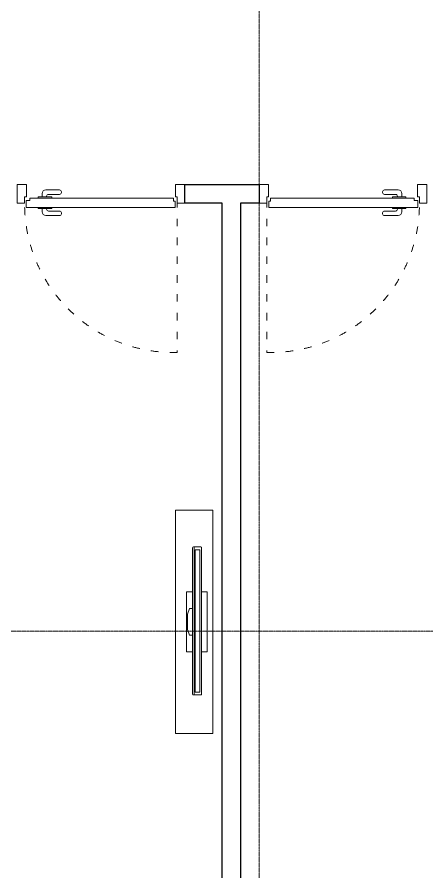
# Model space of a CAD drawing. Header units: millimetres. Extents: x 220309 to 250673, y 235861 to 255830.
# Drawn here: x 231799 to 233999, y 239903 to 244498 of the extents above; entities that cross this region are included whole.
import ezdxf

# ---------------------------------------------------------------- set-up
doc = ezdxf.new("R2010")
doc.units = ezdxf.units.MM
doc.linetypes.add('ACAD_ISO03W100', pattern=[30, 12, -18])
doc.linetypes.add('DASHDOTX2', pattern=[2, 1, -0.5, 0, -0.5])
for name, color, linetype, lineweight in [('Axes', 40, 'DASHDOTX2', 9), ('Door', 59, 'Continuous', 9), ('furniture', 46, 'Continuous', 9), ('Wall', 5, 'Continuous', 30)]:
    doc.layers.add(name, color=color, linetype=linetype, lineweight=lineweight)

# ---------------------------------------------------------------- blocks, each defined once
blk = doc.blocks.new('q1')
at = {"layer": 'Door', "lineweight": 9}
for p, q in [((-680.9, 70), (-680.9, 86)), ((-663.1, 103.7), (-597.4, 103.7)), ((-597.4, 82.4), (-650.7, 82.4)), ((-588.5, 94.9), (-588.5, 91.3)), ((-45.3, 64.6), (-756.7, 64.6)), ((-756.7, 64.6), (-756.7, 31.8)), ((-699.8, 64.8), (-699.8, 70)), ((-699.8, 70), (-635.1, 70)), ((-659.6, 73.6), (-659.6, 70)), ((-635.1, 70), (-635.1, 64.8)), ((-45.3, 64.6), (-45.3, 34.3)), ((-756.7, 31.8), (-738.9, 31.8)), ((-738.9, 31.8), (-738.9, 20.2)), ((-54.2, 20.2), (-738.9, 20.2)), ((-699.8, 14), (-699.8, 20.2)), ((-635.1, 14), (-699.8, 14)), ((-680.9, 14), (-680.9, -1.1)), ((-659.6, 11.4), (-659.6, 14)), ((-597.4, 2.5), (-650.7, 2.5)), ((-635.1, 20.1), (-635.1, 14)), ((-45.3, 34.3), (-54.2, 34.3)), ((-54.2, 34.3), (-54.2, 20.2)), ((-663.1, -18.8), (-597.4, -18.8)), ((-588.5, -9.9), (-588.5, -6.4))]:
    blk.add_line(p, q, dxfattribs=at)
at = {"layer": 'Door', "linetype": 'ACAD_ISO03W100', "lineweight": 9, "ltscale": 3}
blk.add_lwpolyline([(-35.6, 29), (-35.6, 757.9)], dxfattribs=at)
at = {"layer": 'Door', "lineweight": 9}
for points in [[(-800, 44.4), (-764.4, 44.4), (-764.4, 13.6), (-755.6, 13.6), (-755.6, -44.4), (-800, -44.4)], [(0, 44.4), (-35.6, 44.4), (-35.6, 13.6), (-44.4, 13.6), (-44.4, -44.4), (0, -44.4)]]:
    blk.add_lwpolyline(points, close=True, dxfattribs=at)
at = {"layer": 'Door', "linetype": 'ACAD_ISO03W100', "lineweight": 9, "ltscale": 3}
blk.add_arc((-53.3, 47), 711.1, 88.5671, 180.2072, dxfattribs=at)
at = {"layer": 'Door', "lineweight": 9}
for centre, radius, start, end in [((-663.1, 86), 17.8, 90, 180), ((-650.7, 73.6), 8.89, 90, 180), ((-597.4, 94.9), 8.89, 0, 90), ((-597.4, 91.3), 8.89, 270, 0), ((-650.7, 11.4), 8.89, 180, 270), ((-597.4, -6.4), 8.89, 0, 90), ((-663.1, -1.1), 17.8, 180, 270), ((-597.4, -9.9), 8.89, 270, 0)]:
    blk.add_arc(centre, radius, start, end, dxfattribs=at)
blk = doc.blocks.new('1156')
at = {"color": 0}
for p, q in [((196.1, 609.4), (196.1, 989.2)), ((208.2, 993.6), (200.5, 993.6)), ((203.8, 363.3), (203.8, 989.2)), ((208.2, 993.6), (240.2, 993.6)), ((209.3, 977.8), (234.7, 977.8)), ((209.3, 455.3), (209.3, 977.8)), ((234.7, 977.8), (234.7, 455.3)), ((244.6, 989.2), (244.6, 519.4)), ((244.6, 202), (244.6, 761.3)), ((196.1, 671.3), (196.1, 202)), ((169.7, 600), (169.6, 600)), ((203.8, 474.6), (203.8, 202)), ((209.3, 463.2), (209.3, 213.4)), ((234.7, 213.4), (234.7, 463.2)), ((208.2, 197.6), (200.5, 197.6)), ((208.2, 197.6), (240.2, 197.6)), ((209.3, 213.4), (234.7, 213.4))]:
    blk.add_line(p, q, dxfattribs=at)
blk.add_lwpolyline([(104.1, 0), (304.1, 0), (304.1, 1200), (104.1, 1200)], close=True, dxfattribs=at)
at = {"color": 0, "flags": 128}
for points in [[(196.1, 761.3), (163.3, 761.3), (163.3, 600), (163.3, 438.7), (196.1, 438.7)], [(244.6, 438.7), (274.5, 438.7), (274.5, 600), (274.5, 761.3), (244.6, 761.3)], [(196.1, 528.7), (179.8, 528.7), (169.7, 559), (169.7, 641), (179.8, 671.3), (196.1, 671.3)]]:
    blk.add_lwpolyline(points, dxfattribs=at)
at = {"color": 0}
for centre, start, end in [((200.5, 989.2), 90, 180), ((208.2, 989.2), 90, 180), ((240.2, 989.2), 0.0003, 90), ((200.5, 202), 180, 270), ((208.2, 202), 180, 270), ((240.2, 202), 270, 359.9997)]:
    blk.add_arc(centre, 4.4, start, end, dxfattribs=at)

msp = doc.modelspace()

# ---------------------------------------------------------------- linework, layer by layer
at = {"layer": 'Axes', "linetype": 'DASHDOTX2', "lineweight": 9, "ltscale": 2}
for p, q in [((233099.2, 255830), (233099.2, 236461.1)), ((220905.5, 241198), (250673.2, 241198))]:
    msp.add_line(p, q, dxfattribs=at)
at = {"layer": 'Wall'}
msp.add_lwpolyline([(232899.2, 238998), (232899.2, 243498), (232699.2, 243498), (232699.2, 243598), (233099.2, 243598), (233099.2, 243498), (232999.2, 243498), (232999.2, 238998)], dxfattribs=at)

# ---------------------------------------------------------------- block references
at = {"layer": 'Door', "lineweight": 60, "yscale": 1.125, "rotation": 180}
for p, xscale, zscale in [((232699.2, 243548), -1.125, 1.125000000021478), ((233099.2, 243548), 1.125, 1.125)]:
    msp.add_blockref('q1', p, dxfattribs=dict(at, xscale=xscale, zscale=zscale))
at = {"layer": 'furniture', "lineweight": 9, "xscale": -1, "rotation": 180}
msp.add_blockref('1156', (232545.1, 241848), dxfattribs=at)

doc.saveas('drawing.dxf')
